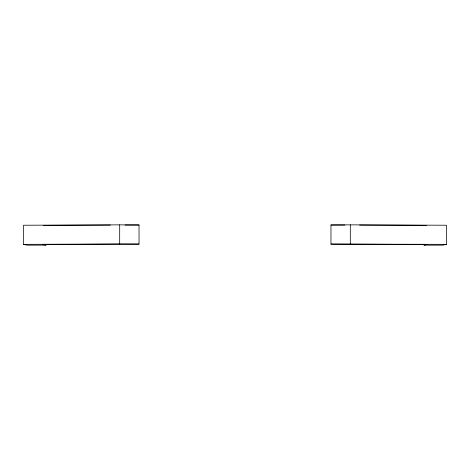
<?xml version="1.0" encoding="UTF-8"?>
<svg xmlns="http://www.w3.org/2000/svg" width="470" height="470" viewBox="0 0 470 470"><rect width="100%" height="100%" fill="white"/><g stroke="black" fill="none" stroke-linecap="round" stroke-linejoin="round"><path stroke-width="0.7" d="M446.5 244.353L443.01 245.146L423.899 245.146L427.154 244.482L330.962 244.1L330.962 224.989L350.309 224.854L446.5 225.236L446.5 244.353L330.962 244.1M119.691 224.854L23.5 225.236L23.5 244.353L26.99 245.146L46.101 245.146L42.846 244.482L139.038 244.1L139.038 224.989L119.691 224.854L119.691 243.971L139.038 244.1M43.581 225.365L110.403 225.101M125.09 225.042L139.038 224.989M23.5 244.353L119.691 243.971M330.962 224.989L344.91 225.042M359.597 225.101L426.419 225.365M350.309 224.854L350.309 243.971"/></g></svg>
